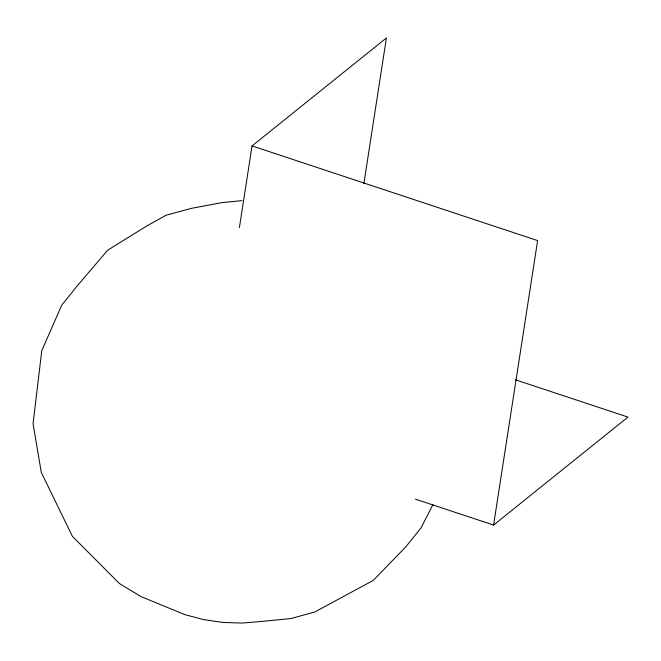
<?xml version="1.0" encoding="UTF-8"?>
<svg xmlns="http://www.w3.org/2000/svg" width="661" height="661" viewBox="0 0 661 661"><rect width="100%" height="100%" fill="white"/><g stroke="black" fill="none" stroke-linecap="round" stroke-linejoin="round"><path stroke-width="0.99" d="M239.422 227.491L252.048 145.924L386.421 37.95L363.847 183.75M415.339 499.129L493.577 525.065L537.616 240.596L252.048 145.924M433.029 504.475L420.991 527.932L405.78 546.87L373.316 580.366L314.686 612.061L290.881 618.539L262.293 621.39L242.323 623.05L223.17 622.472L203.596 619.605L184.923 614.647L140.975 596.594L119.319 583.456L72.388 536.311L41.271 472.342L33.05 423.61L41.792 350.611L61.779 305.142L77.337 285.775L107.685 250.18L147.345 225.632L165.994 215.271L191.525 208.331L222.179 202.605L242.025 200.622M493.577 525.065L627.95 417.091L515.481 379.802"/></g></svg>
